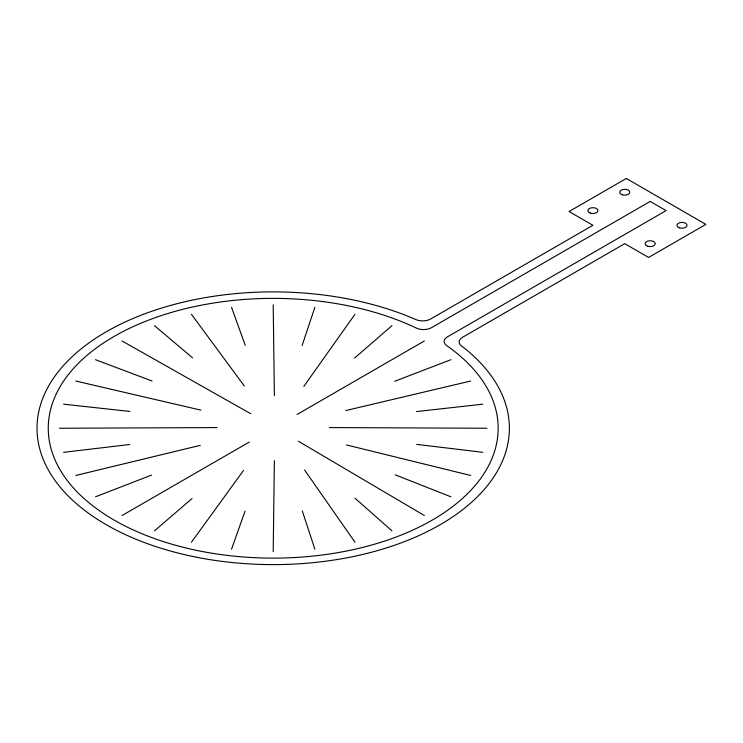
<?xml version="1.0" encoding="UTF-8"?>
<svg xmlns="http://www.w3.org/2000/svg" width="743" height="743" viewBox="0 0 743 743"><rect width="100%" height="100%" fill="white"/><g stroke="black" fill="none" stroke-linecap="round" stroke-linejoin="round"><path stroke-width="1.11" d="M273.201 551.631L274.371 460.725M302.122 345.504L314.893 307.24M231.519 549.253L245.06 511.091M303.841 386.379L354.987 314.261M191.425 542.232L243.574 470.365M354.55 358.107L391.933 325.666M154.479 530.836L192.084 498.488M122.093 515.493L249.342 442.029M297.061 414.473L424.309 341.009M95.522 496.798L151.553 475.083M394.7 381.28L450.89 359.705M75.777 475.464L200.257 445.354M345.736 410.563L470.635 381.038M63.61 452.32L129.719 444.5M416.535 411.557L482.801 404.183M59.505 428.247L216.965 427.578M329.446 427.569L486.906 428.247M63.61 404.183L129.914 411.446M416.73 444.379L482.801 452.32M75.777 381.038L200.963 410.155M346.452 444.946L470.635 475.464M95.522 359.705L152.018 381.02M395.165 474.814L450.89 496.798M122.093 341.009L250.679 413.702M298.407 441.258L424.309 515.493M154.479 325.666L192.548 357.838M355.015 498.219L391.933 530.836M191.425 314.261L244.289 385.961M304.546 469.957L354.987 542.232M231.519 307.24L245.264 345.384M302.308 510.98L314.893 549.253M273.201 304.871L274.39 395.778M626.321 178.469L569.054 211.523L592.914 225.296L430.634 318.998A11.247 6.492 0 0 1 415.885 319.574A236.19 136.368 0 0 0 42.509 399A236.19 136.368 0 0 0 323.874 561.439A236.19 136.368 0 0 0 461.431 345.876A11.247 6.492 0 0 1 462.443 337.359L624.733 243.667L648.593 257.44L705.85 224.377L626.321 178.469M650.181 201.427L431.507 327.672A11.247 6.492 0 0 1 416.396 328.09A224.943 129.867 0 0 0 54.183 398.638A224.943 129.867 0 0 0 324.487 554.705A224.943 129.867 0 0 0 446.692 345.579A11.247 6.492 0 0 1 447.416 336.858L666.081 210.603L650.181 201.427M647.645 246.193A5.062 2.926 0 0 0 655.242 243.667A5.062 2.926 0 0 0 647.645 241.131A5.062 2.926 0 0 0 647.645 246.193M590.081 213.027A5.062 2.926 0 0 0 597.966 210.817A5.062 2.926 0 0 0 590.704 207.975A5.062 2.926 0 0 0 590.081 213.027M621.891 194.657A5.062 2.926 0 0 0 629.776 192.446A5.062 2.926 0 0 0 622.513 189.614A5.062 2.926 0 0 0 621.891 194.657M679.464 227.832A5.062 2.926 0 0 0 687.052 225.296A5.062 2.926 0 0 0 679.464 222.77A5.062 2.926 0 0 0 679.464 227.832"/></g></svg>
